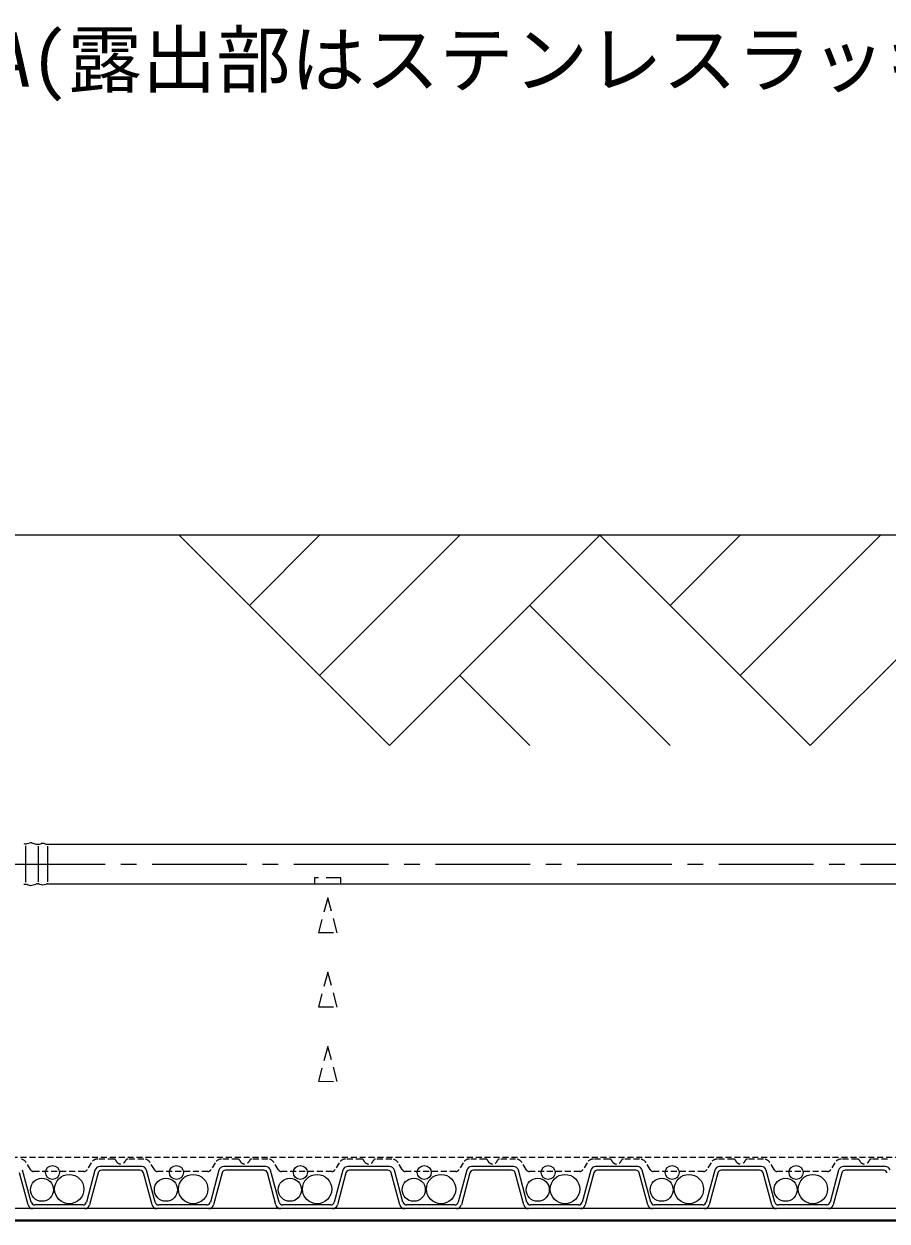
# Model space of a CAD drawing. Units: millimetres, scale not verified. Extents: x -81956 to 3947, y -2774 to 2774.
# Drawn here: x -1362.9 to -1014.7, y 1208.2 to 1691.1 of the extents above; entities that cross this region are included whole.
import ezdxf
from ezdxf.enums import TextEntityAlignment as Align

# ---------------------------------------------------------------- set-up
doc = ezdxf.new("R2010")
doc.units = ezdxf.units.MM
doc.header["$LTSCALE"] = 2
for name, pattern in [('DASHED1', [1.8, 1.2, -0.6]), ('USER2', [28.575, 19.05, -3.175, 3.175, -3.175]), ('USER3', [4.5, 3, -1.5])]:
    doc.linetypes.add(name, pattern=pattern)
for name, color, linetype, lineweight in [('0-3_moji', 7, 'Continuous', 18), ('0-4_HATCH', 9, 'Continuous', 18), ('0-A_KUTAI', 3, 'Continuous', 18), ('0-B_kansui1', 4, 'Continuous', 18), ('0-C_fd-l', 8, 'Continuous', 18), ('0-D_sinsen', 3, 'USER2', 18)]:
    doc.layers.add(name, color=color, linetype=linetype, lineweight=lineweight)
doc.styles.add('ＭＳ ゴシック', font='')
doc.styles.get('ＭＳ ゴシック').set_extended_font_data('MS Gothic')

msp = doc.modelspace()

# ---------------------------------------------------------------- linework, layer by layer
at = {"layer": '0-4_HATCH'}
for p, q in [((-1300.274, 1484.839), (-1215.422, 1399.986)), ((-1243.706, 1484.839), (-1271.99, 1456.554)), ((-1187.138, 1484.839), (-1243.706, 1428.27)), ((-1130.57, 1484.839), (-1215.422, 1399.986)), ((-1130.57, 1484.839), (-1045.718, 1399.986)), ((-1074.002, 1484.839), (-1102.286, 1456.554)), ((-1017.434, 1484.839), (-1074.002, 1428.27)), ((-960.862, 1484.839), (-1045.718, 1399.986)), ((-1158.854, 1456.554), (-1102.286, 1399.986)), ((-1187.138, 1428.27), (-1158.854, 1399.986))]:
    msp.add_line(p, q, dxfattribs=at)
at = {"layer": '0-A_KUTAI'}
msp.add_line((-683.88, 1208.243), (-3683.88, 1208.243), dxfattribs=at)
msp.add_lwpolyline([(-683.88, 1484.839), (-1535.599, 1484.839), (-1591.353, 1483.29), (-1653.302, 1477.095)], dxfattribs=at)
at = {"layer": '0-B_kansui1'}
for p, q in [((-1362.255, 1359.555), (-1362.255, 1344.86)), ((-1361.65, 1360.466), (-1360.864, 1360.715)), ((-1359.713, 1360.733), (-1358.125, 1360.283)), ((-1357.58, 1360.207), (-1357.151, 1360.207)), ((-1357.151, 1359.407), (-1357.151, 1345.007)), ((-1356.634, 1360.276), (-1355.794, 1360.5)), ((-1354.759, 1360.5), (-1353.92, 1360.276)), ((-1353.402, 1360.207), (-683.88, 1360.207)), ((-1353.402, 1359.407), (-1353.402, 1345.007)), ((-1361.65, 1343.949), (-1360.864, 1343.7)), ((-1359.713, 1343.682), (-1358.125, 1344.132)), ((-1357.58, 1344.207), (-1357.151, 1344.207)), ((-1356.634, 1344.139), (-1355.794, 1343.914)), ((-1354.759, 1343.914), (-1353.92, 1344.139)), ((-1353.402, 1344.207), (-683.88, 1344.207))]:
    msp.add_line(p, q, dxfattribs=at)
at = {"layer": '0-B_kansui1', "linetype": 'USER3'}
for p, q in [((-1235.046, 1346.605), (-1245.683, 1346.605)), ((-1245.683, 1346.605), (-1245.683, 1344.207)), ((-1235.046, 1344.207), (-1235.046, 1346.605))]:
    msp.add_line(p, q, dxfattribs=at)
for points in [[(-1236.516, 1324.547), (-1240.364, 1338.614), (-1244.103, 1324.68)], [(-1236.516, 1294.547), (-1240.364, 1308.614), (-1244.103, 1294.68)], [(-1236.516, 1264.547), (-1240.364, 1278.614), (-1244.103, 1264.68)]]:
    msp.add_lwpolyline(points, close=True, dxfattribs=at)
at = {"layer": '0-B_kansui1'}
for centre, start, end in [((-1362.255, 1362.372), 249.8637, 287.6291), ((-1360.259, 1358.809), 74.18081, 107.6291), ((-1357.58, 1362.207), 254.18081, 270), ((-1357.151, 1362.207), 270, 285), ((-1355.277, 1358.569), 75, 105), ((-1353.402, 1362.207), 255, 270), ((-1362.255, 1342.043), 72.3709, 110.1363), ((-1360.259, 1345.606), 252.3709, 285.81919), ((-1357.58, 1342.207), 90, 105.81919), ((-1357.151, 1342.207), 75, 90), ((-1355.277, 1345.846), 255, 285), ((-1353.402, 1342.207), 90, 105)]:
    msp.add_arc(centre, 2, start, end, dxfattribs=at)
at = {"layer": '0-C_fd-l', "linetype": 'DASHED1'}
for p, q in [((-1583.88, 1234.043), (-683.88, 1234.043)), ((-1360.317, 1228.972), (-1362.006, 1231.787)), ((-1335.754, 1231.787), (-1337.443, 1228.972)), ((-1326.708, 1233.243), (-1333.181, 1233.243)), ((-1314.578, 1233.243), (-1321.051, 1233.243)), ((-1310.317, 1228.972), (-1312.006, 1231.787)), ((-1285.754, 1231.787), (-1287.443, 1228.972)), ((-1276.708, 1233.243), (-1283.181, 1233.243)), ((-1264.578, 1233.243), (-1271.051, 1233.243)), ((-1260.317, 1228.972), (-1262.006, 1231.787)), ((-1235.754, 1231.787), (-1237.443, 1228.972)), ((-1226.708, 1233.243), (-1233.181, 1233.243)), ((-1214.578, 1233.243), (-1221.051, 1233.243)), ((-1210.317, 1228.972), (-1212.006, 1231.787)), ((-1185.754, 1231.787), (-1187.443, 1228.972)), ((-1176.708, 1233.243), (-1183.181, 1233.243)), ((-1164.578, 1233.243), (-1171.051, 1233.243)), ((-1160.317, 1228.972), (-1162.006, 1231.787)), ((-1135.754, 1231.787), (-1137.443, 1228.972)), ((-1126.708, 1233.243), (-1133.181, 1233.243)), ((-1114.578, 1233.243), (-1121.051, 1233.243)), ((-1110.317, 1228.972), (-1112.006, 1231.787)), ((-1085.754, 1231.787), (-1087.443, 1228.972)), ((-1076.708, 1233.243), (-1083.181, 1233.243)), ((-1064.578, 1233.243), (-1071.051, 1233.243)), ((-1060.317, 1228.972), (-1062.006, 1231.787)), ((-1035.754, 1231.787), (-1037.443, 1228.972)), ((-1026.708, 1233.243), (-1033.181, 1233.243)), ((-1014.578, 1233.243), (-1021.051, 1233.243)), ((-1338.729, 1228.243), (-1359.031, 1228.243)), ((-1288.729, 1228.243), (-1309.031, 1228.243)), ((-1238.729, 1228.243), (-1259.031, 1228.243)), ((-1188.729, 1228.243), (-1209.031, 1228.243)), ((-1138.729, 1228.243), (-1159.031, 1228.243)), ((-1088.729, 1228.243), (-1109.031, 1228.243)), ((-1038.729, 1228.243), (-1059.031, 1228.243))]:
    msp.add_line(p, q, dxfattribs=at)
at = {"layer": '0-C_fd-l'}
for p, q in [((-1361.275, 1214.726), (-1364.733, 1227.632)), ((-1360.025, 1215.855), (-1363.483, 1228.761)), ((-1334.277, 1228.761), (-1337.735, 1215.855)), ((-1333.027, 1227.632), (-1336.485, 1214.726)), ((-1315.415, 1230.243), (-1332.345, 1230.243)), ((-1316.182, 1228.743), (-1331.578, 1228.743)), ((-1311.275, 1214.726), (-1314.733, 1227.632)), ((-1310.025, 1215.855), (-1313.483, 1228.761)), ((-1284.277, 1228.761), (-1287.735, 1215.855)), ((-1283.027, 1227.632), (-1286.485, 1214.726)), ((-1265.415, 1230.243), (-1282.345, 1230.243)), ((-1266.182, 1228.743), (-1281.578, 1228.743)), ((-1261.275, 1214.726), (-1264.733, 1227.632)), ((-1260.025, 1215.855), (-1263.483, 1228.761)), ((-1234.277, 1228.761), (-1237.735, 1215.855)), ((-1233.027, 1227.632), (-1236.485, 1214.726)), ((-1215.415, 1230.243), (-1232.345, 1230.243)), ((-1216.182, 1228.743), (-1231.578, 1228.743)), ((-1211.275, 1214.726), (-1214.733, 1227.632)), ((-1210.025, 1215.855), (-1213.483, 1228.761)), ((-1184.277, 1228.761), (-1187.735, 1215.855)), ((-1183.027, 1227.632), (-1186.485, 1214.726)), ((-1165.415, 1230.243), (-1182.345, 1230.243)), ((-1166.182, 1228.743), (-1181.578, 1228.743)), ((-1161.275, 1214.726), (-1164.733, 1227.632)), ((-1160.025, 1215.855), (-1163.483, 1228.761)), ((-1134.277, 1228.761), (-1137.735, 1215.855)), ((-1133.027, 1227.632), (-1136.485, 1214.726)), ((-1115.415, 1230.243), (-1132.345, 1230.243)), ((-1116.182, 1228.743), (-1131.578, 1228.743)), ((-1111.275, 1214.726), (-1114.733, 1227.632)), ((-1110.025, 1215.855), (-1113.483, 1228.761)), ((-1084.277, 1228.761), (-1087.735, 1215.855)), ((-1083.027, 1227.632), (-1086.485, 1214.726)), ((-1065.415, 1230.243), (-1082.345, 1230.243)), ((-1066.182, 1228.743), (-1081.578, 1228.743)), ((-1061.275, 1214.726), (-1064.733, 1227.632)), ((-1060.025, 1215.855), (-1063.483, 1228.761)), ((-1034.277, 1228.761), (-1037.735, 1215.855)), ((-1033.027, 1227.632), (-1036.485, 1214.726)), ((-1015.415, 1230.243), (-1032.345, 1230.243)), ((-1016.182, 1228.743), (-1031.578, 1228.743)), ((-1338.417, 1213.243), (-1359.343, 1213.243)), ((-1339.184, 1214.743), (-1358.576, 1214.743)), ((-1288.417, 1213.243), (-1309.343, 1213.243)), ((-1289.184, 1214.743), (-1308.576, 1214.743)), ((-1238.417, 1213.243), (-1259.343, 1213.243)), ((-1239.184, 1214.743), (-1258.576, 1214.743)), ((-1188.417, 1213.243), (-1209.343, 1213.243)), ((-1189.184, 1214.743), (-1208.576, 1214.743)), ((-1138.417, 1213.243), (-1159.343, 1213.243)), ((-1139.184, 1214.743), (-1158.576, 1214.743)), ((-1088.417, 1213.243), (-1109.343, 1213.243)), ((-1089.184, 1214.743), (-1108.576, 1214.743)), ((-1038.417, 1213.243), (-1059.343, 1213.243)), ((-1039.184, 1214.743), (-1058.576, 1214.743))]:
    msp.add_line(p, q, dxfattribs=at)
at = {"layer": '0-C_fd-l', "color": 6}
for p, q in [((-683.88, 1213.243), (-1583.88, 1213.243)), ((-683.88, 1208.543), (-1583.88, 1208.543))]:
    msp.add_line(p, q, dxfattribs=at)
at = {"layer": '0-C_fd-l', "color": 7}
msp.add_line((-683.88, 1208.243), (-1583.88, 1208.243), dxfattribs=at)
at = {"layer": '0-C_fd-l'}
for centre, radius in [((-1351.432, 1227.847), 2.82), ((-1344.664, 1221.142), 5.923), ((-1301.432, 1227.847), 2.82), ((-1294.664, 1221.142), 5.923), ((-1251.432, 1227.847), 2.82), ((-1244.664, 1221.142), 5.923), ((-1201.432, 1227.847), 2.82), ((-1194.664, 1221.142), 5.923), ((-1151.432, 1227.847), 2.82), ((-1144.664, 1221.142), 5.923), ((-1101.432, 1227.847), 2.82), ((-1094.664, 1221.142), 5.923), ((-1051.432, 1227.847), 2.82), ((-1044.664, 1221.142), 5.923), ((-1355.663, 1220.86), 4.654), ((-1305.663, 1220.86), 4.654), ((-1255.663, 1220.86), 4.654), ((-1205.663, 1220.86), 4.654), ((-1155.663, 1220.86), 4.654), ((-1105.663, 1220.86), 4.654), ((-1055.663, 1220.86), 4.654)]:
    msp.add_circle(centre, radius, dxfattribs=at)
at = {"layer": '0-C_fd-l', "linetype": 'DASHED1'}
for centre, radius, start, end in [((-1364.578, 1230.243), 3, 30.96376, 90), ((-1333.181, 1230.243), 3, 90, 149.03624), ((-1326.708, 1232.243), 1, 19.47122, 90), ((-1323.88, 1233.243), 2, 199.47122, 340.52878), ((-1321.051, 1232.243), 1, 90, 160.52878), ((-1314.578, 1230.243), 3, 30.96376, 90), ((-1283.181, 1230.243), 3, 90, 149.03624), ((-1276.708, 1232.243), 1, 19.47122, 90), ((-1273.88, 1233.243), 2, 199.47122, 340.52878), ((-1271.051, 1232.243), 1, 90, 160.52878), ((-1264.578, 1230.243), 3, 30.96376, 90), ((-1233.181, 1230.243), 3, 90, 149.03624), ((-1226.708, 1232.243), 1, 19.47122, 90), ((-1223.88, 1233.243), 2, 199.47122, 340.52878), ((-1221.051, 1232.243), 1, 90, 160.52878), ((-1214.578, 1230.243), 3, 30.96376, 90), ((-1183.181, 1230.243), 3, 90, 149.03624), ((-1176.708, 1232.243), 1, 19.47122, 90), ((-1173.88, 1233.243), 2, 199.47122, 340.52878), ((-1171.051, 1232.243), 1, 90, 160.52878), ((-1164.578, 1230.243), 3, 30.96376, 90), ((-1133.181, 1230.243), 3, 90, 149.03624), ((-1126.708, 1232.243), 1, 19.47122, 90), ((-1123.88, 1233.243), 2, 199.47122, 340.52878), ((-1121.051, 1232.243), 1, 90, 160.52878), ((-1114.578, 1230.243), 3, 30.96376, 90), ((-1083.181, 1230.243), 3, 90, 149.03624), ((-1076.708, 1232.243), 1, 19.47122, 90), ((-1073.88, 1233.243), 2, 199.47122, 340.52878), ((-1071.051, 1232.243), 1, 90, 160.52878), ((-1064.578, 1230.243), 3, 30.96376, 90), ((-1033.181, 1230.243), 3, 90, 149.03624), ((-1026.708, 1232.243), 1, 19.47122, 90), ((-1023.88, 1233.243), 2, 199.47122, 340.52878), ((-1021.051, 1232.243), 1, 90, 160.52878), ((-1359.031, 1229.743), 1.5, 210.96376, 270), ((-1338.729, 1229.743), 1.5, 270, 329.03624), ((-1309.031, 1229.743), 1.5, 210.96376, 270), ((-1288.729, 1229.743), 1.5, 270, 329.03624), ((-1259.031, 1229.743), 1.5, 210.96376, 270), ((-1238.729, 1229.743), 1.5, 270, 329.03624), ((-1209.031, 1229.743), 1.5, 210.96376, 270), ((-1188.729, 1229.743), 1.5, 270, 329.03624), ((-1159.031, 1229.743), 1.5, 210.96376, 270), ((-1138.729, 1229.743), 1.5, 270, 329.03624), ((-1109.031, 1229.743), 1.5, 210.96376, 270), ((-1088.729, 1229.743), 1.5, 270, 329.03624), ((-1059.031, 1229.743), 1.5, 210.96376, 270), ((-1038.729, 1229.743), 1.5, 270, 329.03624)]:
    msp.add_arc(centre, radius, start, end, dxfattribs=at)
at = {"layer": '0-C_fd-l'}
for centre, radius, start, end in [((-1332.345, 1228.243), 2, 90, 165), ((-1331.578, 1227.243), 1.5, 90, 165), ((-1316.182, 1227.243), 1.5, 15, 90), ((-1315.415, 1228.243), 2, 15, 90), ((-1282.345, 1228.243), 2, 90, 165), ((-1281.578, 1227.243), 1.5, 90, 165), ((-1266.182, 1227.243), 1.5, 15, 90), ((-1265.415, 1228.243), 2, 15, 90), ((-1232.345, 1228.243), 2, 90, 165), ((-1231.578, 1227.243), 1.5, 90, 165), ((-1216.182, 1227.243), 1.5, 15, 90), ((-1215.415, 1228.243), 2, 15, 90), ((-1182.345, 1228.243), 2, 90, 165), ((-1181.578, 1227.243), 1.5, 90, 165), ((-1166.182, 1227.243), 1.5, 15, 90), ((-1165.415, 1228.243), 2, 15, 90), ((-1132.345, 1228.243), 2, 90, 165), ((-1131.578, 1227.243), 1.5, 90, 165), ((-1116.182, 1227.243), 1.5, 15, 90), ((-1115.415, 1228.243), 2, 15, 90), ((-1082.345, 1228.243), 2, 90, 165), ((-1081.578, 1227.243), 1.5, 90, 165), ((-1066.182, 1227.243), 1.5, 15, 90), ((-1065.415, 1228.243), 2, 15, 90), ((-1032.345, 1228.243), 2, 90, 165), ((-1031.578, 1227.243), 1.5, 90, 165), ((-1016.182, 1227.243), 1.5, 15, 90), ((-1015.415, 1228.243), 2, 15, 90), ((-1359.343, 1215.243), 2, 195, 270), ((-1358.576, 1216.243), 1.5, 195, 270), ((-1339.184, 1216.243), 1.5, 270, 345), ((-1338.417, 1215.243), 2, 270, 345), ((-1309.343, 1215.243), 2, 195, 270), ((-1308.576, 1216.243), 1.5, 195, 270), ((-1289.184, 1216.243), 1.5, 270, 345), ((-1288.417, 1215.243), 2, 270, 345), ((-1259.343, 1215.243), 2, 195, 270), ((-1258.576, 1216.243), 1.5, 195, 270), ((-1239.184, 1216.243), 1.5, 270, 345), ((-1238.417, 1215.243), 2, 270, 345), ((-1209.343, 1215.243), 2, 195, 270), ((-1208.576, 1216.243), 1.5, 195, 270), ((-1189.184, 1216.243), 1.5, 270, 345), ((-1188.417, 1215.243), 2, 270, 345), ((-1159.343, 1215.243), 2, 195, 270), ((-1158.576, 1216.243), 1.5, 195, 270), ((-1139.184, 1216.243), 1.5, 270, 345), ((-1138.417, 1215.243), 2, 270, 345), ((-1109.343, 1215.243), 2, 195, 270), ((-1108.576, 1216.243), 1.5, 195, 270), ((-1089.184, 1216.243), 1.5, 270, 345), ((-1088.417, 1215.243), 2, 270, 345), ((-1059.343, 1215.243), 2, 195, 270), ((-1058.576, 1216.243), 1.5, 195, 270), ((-1039.184, 1216.243), 1.5, 270, 345), ((-1038.417, 1215.243), 2, 270, 345)]:
    msp.add_arc(centre, radius, start, end, dxfattribs=at)
at = {"layer": '0-D_sinsen'}
msp.add_lwpolyline([(-2600.187, 1688.743), (-2600.187, 1253.243), (-1739.777, 1253.243), (-1739.777, 1532.207), (-1539.777, 1532.207), (-1539.777, 1352.207), (-433.88, 1352.207)], dxfattribs=at)

# ---------------------------------------------------------------- texts
at = {"layer": '0-3_moji', "style": 'ＭＳ ゴシック'}
msp.add_text('渡り配管ＨＩＶＰ20A(露出部はステンレスラッキング処理)', height=21.99, dxfattribs=at).set_placement((-1645.098, 1659.11), align=Align.BOTTOM_LEFT)

doc.saveas('drawing.dxf')
